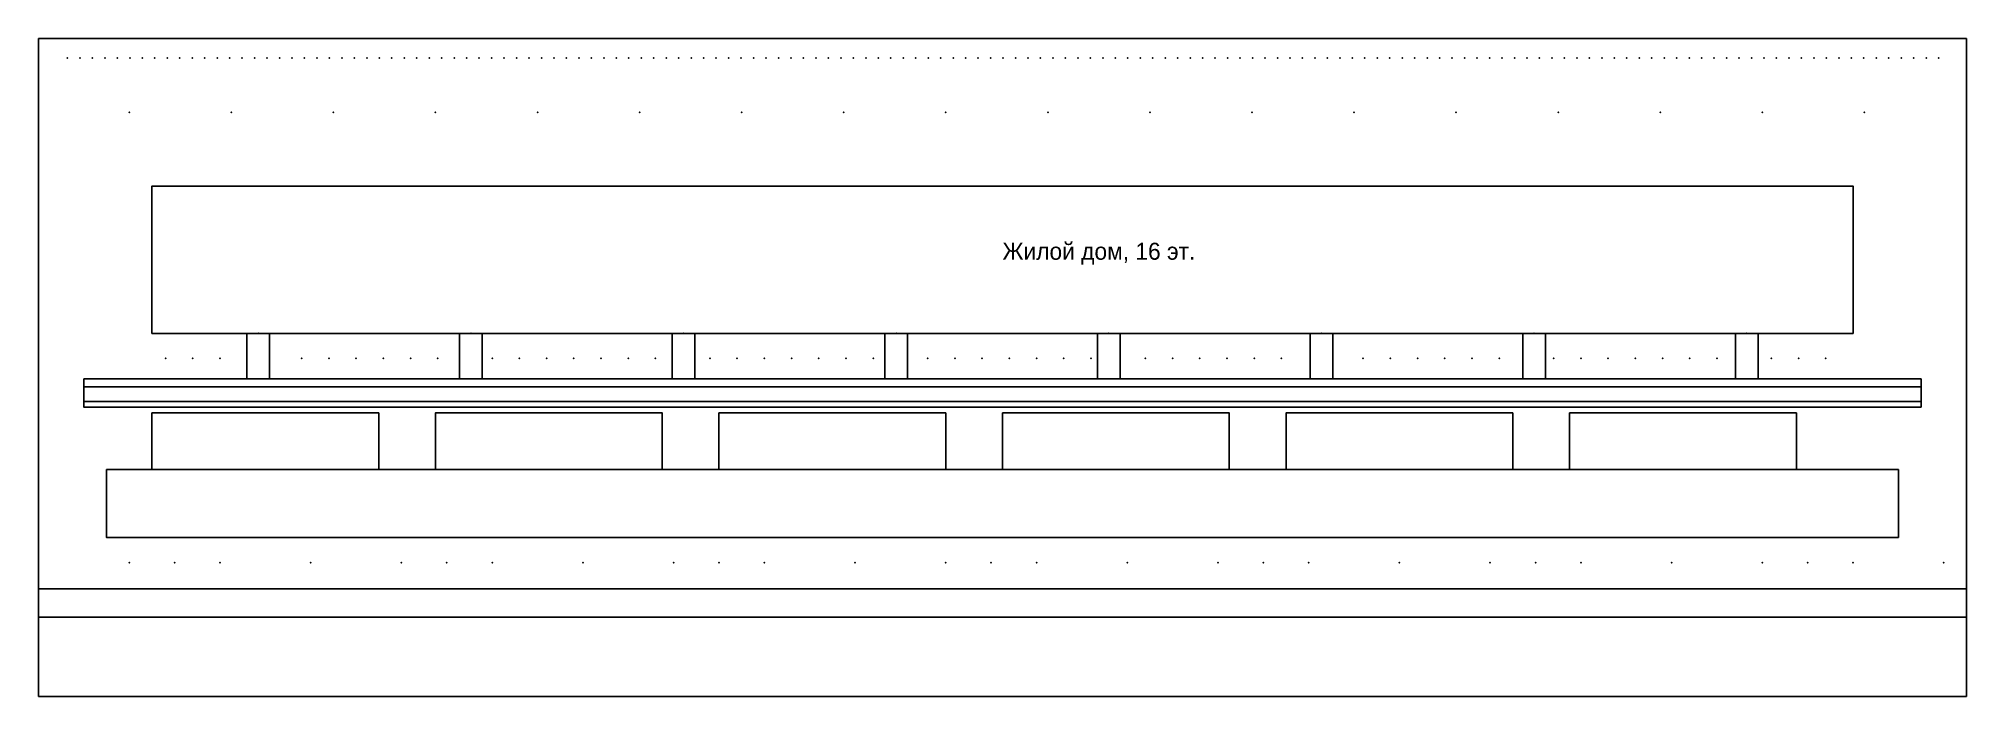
# Model space of a CAD drawing. Header units: metres. Extents: x 0 to 170, y 0 to 58.
import ezdxf

# ---------------------------------------------------------------- set-up
doc = ezdxf.new("R2010")
doc.units = ezdxf.units.M
for name, color, linetype in [('BUILDINGS_FOOTPRINT', 1, 'Continuous'), ('CURB', 9, 'Continuous'), ('ENTRANCE', 2, 'Continuous'), ('GRASS', 84, 'Continuous'), ('HEATING_T1', 9, 'Continuous'), ('LABELS', 7, 'Continuous'), ('LAMPS', 2, 'Continuous'), ('PARKING_1', 9, 'Continuous'), ('PARKING_2', 9, 'Continuous'), ('PARKING_3', 9, 'Continuous'), ('PARKING_4', 9, 'Continuous'), ('PARKING_5', 9, 'Continuous'), ('PARKING_6', 9, 'Continuous'), ('PATH_ENTRANCE_12', 9, 'Continuous'), ('PATH_ENTRANCE_13', 9, 'Continuous'), ('PATH_ENTRANCE_14', 9, 'Continuous'), ('PATH_ENTRANCE_15', 9, 'Continuous'), ('PATH_ENTRANCE_16', 9, 'Continuous'), ('PATH_ENTRANCE_17', 9, 'Continuous'), ('PATH_ENTRANCE_18', 9, 'Continuous'), ('PATH_ENTRANCE_19', 9, 'Continuous'), ('PATH_FRONT', 9, 'Continuous'), ('PATH_SIDEWALK_STREET', 9, 'Continuous'), ('ROAD_DRIVE', 9, 'Continuous'), ('ROAD_STREET', 9, 'Continuous'), ('TERRITORY_BOUNDARY', 8, 'Continuous'), ('БЕРЕЗА ПОВИСЛАЯ', 3, 'Continuous'), ('КИЗИЛЬНИК БЛЕСТЯЩИЙ', 3, 'Continuous'), ('ЛИПА МЕЛКОЛИСТНАЯ', 3, 'Continuous'), ('СПИРЕЯ ВАНГУТТА', 3, 'Continuous')]:
    doc.layers.add(name, color=color, linetype=linetype)

msp = doc.modelspace()

# ---------------------------------------------------------------- linework, layer by layer
at = {"layer": 'BUILDINGS_FOOTPRINT'}
msp.add_lwpolyline([(160, 32), (160, 45), (10, 45), (10, 32)], close=True, dxfattribs=at)
at = {"layer": 'CURB'}
msp.add_lwpolyline([(0, 7), (170, 7)], dxfattribs=at)
at = {"layer": 'ENTRANCE'}
for p in [(19.375, 32), (38.125, 32), (56.875, 32), (75.625, 32), (94.375, 32), (113.125, 32), (131.875, 32), (150.625, 32)]:
    msp.add_point(p, dxfattribs=at)
at = {"layer": 'GRASS'}
msp.add_lwpolyline([(170, 0), (170, 58), (0, 58), (0, 0)], close=True, dxfattribs=at)
at = {"layer": 'HEATING_T1'}
msp.add_lwpolyline([(166, 26), (166, 27.3), (4, 27.3), (4, 26)], close=True, dxfattribs=at)
at = {"layer": 'LAMPS'}
for p in [(12, 11.8), (36, 11.8), (60, 11.8), (84, 11.8), (108, 11.8), (132, 11.8), (156, 11.8)]:
    msp.add_point(p, dxfattribs=at)
at = {"layer": 'PARKING_1'}
msp.add_lwpolyline([(30, 20), (30, 25), (10, 25), (10, 20)], close=True, dxfattribs=at)
at = {"layer": 'PARKING_2'}
msp.add_lwpolyline([(55, 20), (55, 25), (35, 25), (35, 20)], close=True, dxfattribs=at)
at = {"layer": 'PARKING_3'}
msp.add_lwpolyline([(80, 20), (80, 25), (60, 25), (60, 20)], close=True, dxfattribs=at)
at = {"layer": 'PARKING_4'}
msp.add_lwpolyline([(105, 20), (105, 25), (85, 25), (85, 20)], close=True, dxfattribs=at)
at = {"layer": 'PARKING_5'}
msp.add_lwpolyline([(130, 20), (130, 25), (110, 25), (110, 20)], close=True, dxfattribs=at)
at = {"layer": 'PARKING_6'}
msp.add_lwpolyline([(155, 20), (155, 25), (135, 25), (135, 20)], close=True, dxfattribs=at)
at = {"layer": 'PATH_ENTRANCE_12'}
msp.add_lwpolyline([(20.375, 28), (20.375, 32), (18.375, 32), (18.375, 28)], close=True, dxfattribs=at)
at = {"layer": 'PATH_ENTRANCE_13'}
msp.add_lwpolyline([(39.125, 28), (39.125, 32), (37.125, 32), (37.125, 28)], close=True, dxfattribs=at)
at = {"layer": 'PATH_ENTRANCE_14'}
msp.add_lwpolyline([(57.875, 28), (57.875, 32), (55.875, 32), (55.875, 28)], close=True, dxfattribs=at)
at = {"layer": 'PATH_ENTRANCE_15'}
msp.add_lwpolyline([(76.625, 28), (76.625, 32), (74.625, 32), (74.625, 28)], close=True, dxfattribs=at)
at = {"layer": 'PATH_ENTRANCE_16'}
msp.add_lwpolyline([(95.375, 28), (95.375, 32), (93.375, 32), (93.375, 28)], close=True, dxfattribs=at)
at = {"layer": 'PATH_ENTRANCE_17'}
msp.add_lwpolyline([(114.125, 28), (114.125, 32), (112.125, 32), (112.125, 28)], close=True, dxfattribs=at)
at = {"layer": 'PATH_ENTRANCE_18'}
msp.add_lwpolyline([(132.875, 28), (132.875, 32), (130.875, 32), (130.875, 28)], close=True, dxfattribs=at)
at = {"layer": 'PATH_ENTRANCE_19'}
msp.add_lwpolyline([(151.625, 28), (151.625, 32), (149.625, 32), (149.625, 28)], close=True, dxfattribs=at)
at = {"layer": 'PATH_FRONT'}
msp.add_lwpolyline([(166, 25.5), (166, 28), (4, 28), (4, 25.5)], close=True, dxfattribs=at)
at = {"layer": 'PATH_SIDEWALK_STREET'}
msp.add_lwpolyline([(170, 7), (170, 9.5), (0, 9.5), (0, 7)], close=True, dxfattribs=at)
at = {"layer": 'ROAD_DRIVE'}
msp.add_lwpolyline([(164, 14), (164, 20), (6, 20), (6, 14)], close=True, dxfattribs=at)
at = {"layer": 'ROAD_STREET'}
msp.add_lwpolyline([(170, 0), (170, 7), (0, 7), (0, 0)], close=True, dxfattribs=at)
at = {"layer": 'TERRITORY_BOUNDARY'}
msp.add_lwpolyline([(170, 0), (170, 58), (0, 58), (0, 0)], close=True, dxfattribs=at)
at = {"layer": 'БЕРЕЗА ПОВИСЛАЯ'}
for p in [(8, 51.5), (17, 51.5), (26, 51.5), (35, 51.5), (44, 51.5), (53, 51.5), (62, 51.5), (71, 51.5), (80, 51.5), (89, 51.5), (98, 51.5), (107, 51.5), (116, 51.5), (125, 51.5), (134, 51.5), (143, 51.5), (152, 51.5), (161, 51.5)]:
    msp.add_point(p, dxfattribs=at)
at = {"layer": 'КИЗИЛЬНИК БЛЕСТЯЩИЙ'}
for p in [(2.55, 56.3), (3.65, 56.3), (4.75, 56.3), (5.85, 56.3), (6.95, 56.3), (8.05, 56.3), (9.15, 56.3), (10.25, 56.3), (11.35, 56.3), (12.45, 56.3), (13.55, 56.3), (14.65, 56.3), (15.75, 56.3), (16.85, 56.3), (17.95, 56.3), (19.05, 56.3), (20.15, 56.3), (21.25, 56.3), (22.35, 56.3), (23.45, 56.3), (24.55, 56.3), (25.65, 56.3), (26.75, 56.3), (27.85, 56.3), (28.95, 56.3), (30.05, 56.3), (31.15, 56.3), (32.25, 56.3), (33.35, 56.3), (34.45, 56.3), (35.55, 56.3), (36.65, 56.3), (37.75, 56.3), (38.85, 56.3), (39.95, 56.3), (41.05, 56.3), (42.15, 56.3), (43.25, 56.3), (44.35, 56.3), (45.45, 56.3), (46.55, 56.3), (47.65, 56.3), (48.75, 56.3), (49.85, 56.3), (50.95, 56.3), (52.05, 56.3), (53.15, 56.3), (54.25, 56.3), (55.35, 56.3), (56.45, 56.3), (57.55, 56.3), (58.65, 56.3), (59.75, 56.3), (60.85, 56.3), (61.95, 56.3), (63.05, 56.3), (64.15, 56.3), (65.25, 56.3), (66.35, 56.3), (67.45, 56.3), (68.55, 56.3), (69.65, 56.3), (70.75, 56.3), (71.85, 56.3), (72.95, 56.3), (74.05, 56.3), (75.15, 56.3), (76.25, 56.3), (77.35, 56.3), (78.45, 56.3), (79.55, 56.3), (80.65, 56.3), (81.75, 56.3), (82.85, 56.3), (83.95, 56.3), (85.05, 56.3), (86.15, 56.3), (87.25, 56.3), (88.35, 56.3), (89.45, 56.3), (90.55, 56.3), (91.65, 56.3), (92.75, 56.3), (93.85, 56.3), (94.95, 56.3), (96.05, 56.3), (97.15, 56.3), (98.25, 56.3), (99.35, 56.3), (100.45, 56.3), (101.55, 56.3), (102.65, 56.3), (103.75, 56.3), (104.85, 56.3), (105.95, 56.3), (107.05, 56.3), (108.15, 56.3), (109.25, 56.3), (110.35, 56.3), (111.45, 56.3), (112.55, 56.3), (113.65, 56.3), (114.75, 56.3), (115.85, 56.3), (116.95, 56.3), (118.05, 56.3), (119.15, 56.3), (120.25, 56.3), (121.35, 56.3), (122.45, 56.3), (123.55, 56.3), (124.65, 56.3), (125.75, 56.3), (126.85, 56.3), (127.95, 56.3), (129.05, 56.3), (130.15, 56.3), (131.25, 56.3), (132.35, 56.3), (133.45, 56.3), (134.55, 56.3), (135.65, 56.3), (136.75, 56.3), (137.85, 56.3), (138.95, 56.3), (140.05, 56.3), (141.15, 56.3), (142.25, 56.3), (143.35, 56.3), (144.45, 56.3), (145.55, 56.3), (146.65, 56.3), (147.75, 56.3), (148.85, 56.3), (149.95, 56.3), (151.05, 56.3), (152.15, 56.3), (153.25, 56.3), (154.35, 56.3), (155.45, 56.3), (156.55, 56.3), (157.65, 56.3), (158.75, 56.3), (159.85, 56.3), (160.95, 56.3), (162.05, 56.3), (163.15, 56.3), (164.25, 56.3), (165.35, 56.3), (166.45, 56.3), (167.55, 56.3)]:
    msp.add_point(p, dxfattribs=at)
at = {"layer": 'ЛИПА МЕЛКОЛИСТНАЯ'}
for p in [(8, 11.8), (16, 11.8), (24, 11.8), (32, 11.8), (40, 11.8), (48, 11.8), (56, 11.8), (64, 11.8), (72, 11.8), (80, 11.8), (88, 11.8), (96, 11.8), (104, 11.8), (112, 11.8), (120, 11.8), (128, 11.8), (136, 11.8), (144, 11.8), (152, 11.8), (160, 11.8), (168, 11.8)]:
    msp.add_point(p, dxfattribs=at)
at = {"layer": 'СПИРЕЯ ВАНГУТТА'}
for p in [(11.2, 29.8), (13.6, 29.8), (16, 29.8), (23.2, 29.8), (25.6, 29.8), (28, 29.8), (30.4, 29.8), (32.8, 29.8), (35.2, 29.8), (40, 29.8), (42.4, 29.8), (44.8, 29.8), (47.2, 29.8), (49.6, 29.8), (52, 29.8), (54.4, 29.8), (59.2, 29.8), (61.6, 29.8), (64, 29.8), (66.4, 29.8), (68.8, 29.8), (71.2, 29.8), (73.6, 29.8), (78.4, 29.8), (80.8, 29.8), (83.2, 29.8), (85.6, 29.8), (88, 29.8), (90.4, 29.8), (92.8, 29.8), (97.6, 29.8), (100, 29.8), (102.4, 29.8), (104.8, 29.8), (107.2, 29.8), (109.6, 29.8), (116.8, 29.8), (119.2, 29.8), (121.6, 29.8), (124, 29.8), (126.4, 29.8), (128.8, 29.8), (133.6, 29.8), (136, 29.8), (138.4, 29.8), (140.8, 29.8), (143.2, 29.8), (145.6, 29.8), (148, 29.8), (152.8, 29.8), (155.2, 29.8), (157.6, 29.8)]:
    msp.add_point(p, dxfattribs=at)

# ---------------------------------------------------------------- texts
at = {"layer": 'LABELS'}
msp.add_text('Жилой дом, 16 эт.', height=1.5, dxfattribs=at).set_placement((85, 38.5))

doc.saveas('drawing.dxf')
